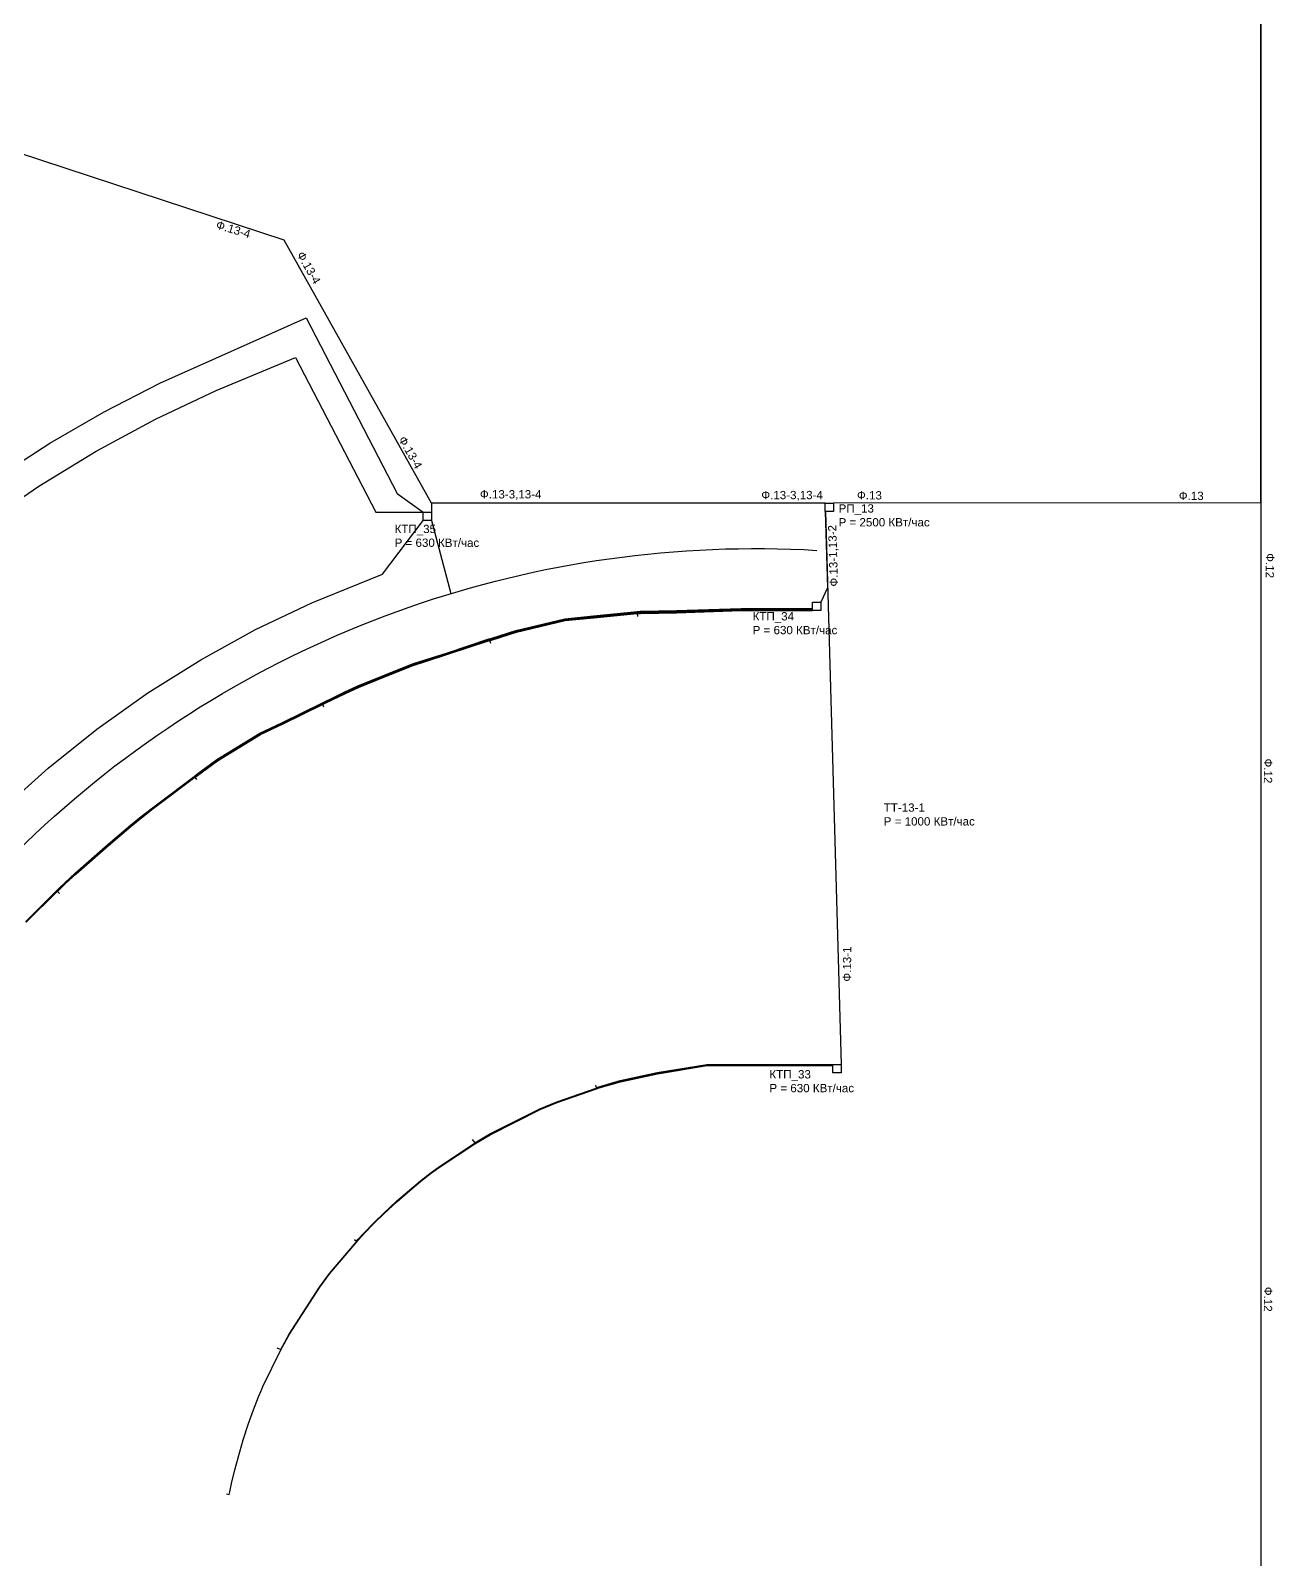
# Model space of a CAD drawing. Header units: millimetres. Extents: x 2242885 to 2245448, y 377596 to 382000.
# Drawn here: x 2243449 to 2243901, y 378283 to 378836 of the extents above; entities that cross this region are included whole.
import ezdxf

# ---------------------------------------------------------------- set-up
doc = ezdxf.new("R2010")
doc.units = ezdxf.units.MM
for name, color, linetype, lineweight in [('информация ТП', 250, 'Continuous', 25), ('КТП_10_0_4', 102, 'Continuous', 25), ('ЛЭП_0_4', 230, 'Continuous', 25), ('ЛЭП_10_каб', 201, 'Continuous', 25), ('наименование_фидера_10_кв', 201, 'Continuous', 25), ('РП_10_', 201, 'Continuous', 25), ('РТП_10_0_4', 80, 'Continuous', 25)]:
    doc.layers.add(name, color=color, linetype=linetype, lineweight=lineweight)
doc.styles.get("Standard").update_dxf_attribs({"font": 'arial.ttf'})

msp = doc.modelspace()

# ---------------------------------------------------------------- linework, layer by layer
at = {"layer": 'КТП_10_0_4'}
msp.add_lwpolyline([(2243593.79, 378662.17), (2243593.79, 378659.17), (2243590.79, 378659.17), (2243590.79, 378662.17)], close=True, dxfattribs=at)
at = {"layer": 'ЛЭП_0_4'}
for points in [[(2243436.61, 378674.83), (2243455.69, 378687.08), (2243475.32, 378698.43), (2243495.42, 378708.85), (2243548.41, 378732.5), (2243581.4, 378668.87), (2243590.79, 378662.17)], [(2243431.47, 378657.85), (2243451.61, 378671.54), (2243472.42, 378684.2), (2243493.85, 378695.78), (2243515.84, 378706.25), (2243544.57, 378718.19), (2243573.61, 378662.17), (2243590.79, 378662.17)], [(2243316.12, 378291.21), (2243318.04, 378313.31), (2243321.15, 378335.08), (2243325.61, 378357.24), (2243331.33, 378379.1), (2243338.29, 378400.6), (2243346.47, 378421.67), (2243355.85, 378442.26), (2243366.29, 378462.31), (2243379.19, 378483.63), (2243393.32, 378503.73), (2243407.31, 378521.49), (2243422.29, 378538.42), (2243438.22, 378554.46), (2243455.03, 378569.56), (2243472.68, 378583.68), (2243491.12, 378596.76), (2243510.26, 378608.77), (2243530.07, 378619.66), (2243550.45, 378629.4), (2243576.06, 378639.7), (2243590.79, 378659.17)], [(2243593.79, 378659.17), (2243600.84, 378632.72)], [(2243446.86, 378513.97), (2243458.09, 378525.17), (2243458.87, 378525.94), (2243461.03, 378528.06), (2243464.87, 378531.58), (2243476.66, 378541.92), (2243484.82, 378548.9), (2243488.73, 378552.03), (2243492.76, 378555.24), (2243495.19, 378557.05), (2243507.85, 378566.58), (2243508.74, 378567.24), (2243516.04, 378572.66), (2243531.71, 378582.15), (2243539.84, 378586.08), (2243554.07, 378593.06), (2243555.06, 378593.55), (2243557.83, 378594.87), (2243562.46, 378597.1), (2243567.08, 378599.33), (2243576.98, 378603.29), (2243586.92, 378607.26), (2243591.8, 378608.84), (2243599.52, 378611.33), (2243614.59, 378616.28), (2243615.64, 378616.62), (2243624.32, 378619.41), (2243642.08, 378623.61), (2243652.44, 378624.61), (2243668.21, 378626.24), (2243669.34, 378626.35), (2243682.42, 378626.6), (2243705.85, 378627.37), (2243731.73, 378627.37)], [(2243446.93, 378513.9), (2243458.16, 378525.1), (2243458.94, 378525.87), (2243461.1, 378527.99), (2243464.93, 378531.51), (2243476.73, 378541.84), (2243484.88, 378548.83), (2243488.8, 378551.95), (2243492.82, 378555.16), (2243495.25, 378556.97), (2243507.91, 378566.5), (2243508.8, 378567.16), (2243516.09, 378572.58), (2243531.76, 378582.06), (2243539.89, 378585.99), (2243554.12, 378592.97), (2243555.11, 378593.46), (2243557.87, 378594.78), (2243562.5, 378597.01), (2243567.12, 378599.23), (2243577.02, 378603.2), (2243586.96, 378607.17), (2243591.83, 378608.74), (2243599.56, 378611.24), (2243614.62, 378616.19), (2243615.67, 378616.52), (2243624.35, 378619.31), (2243642.09, 378623.51), (2243652.45, 378624.51), (2243668.22, 378626.14), (2243669.34, 378626.25), (2243682.42, 378626.5), (2243705.85, 378627.27), (2243731.73, 378627.27)], [(2243447, 378513.83), (2243458.23, 378525.03), (2243459.01, 378525.8), (2243461.17, 378527.92), (2243465, 378531.43), (2243476.79, 378541.77), (2243484.95, 378548.75), (2243488.86, 378551.87), (2243492.88, 378555.08), (2243495.31, 378556.89), (2243507.97, 378566.42), (2243508.86, 378567.08), (2243516.15, 378572.49), (2243531.8, 378581.97), (2243539.93, 378585.9), (2243554.16, 378592.88), (2243555.15, 378593.37), (2243557.92, 378594.69), (2243562.54, 378596.92), (2243567.16, 378599.14), (2243577.06, 378603.1), (2243586.99, 378607.08), (2243591.86, 378608.65), (2243599.59, 378611.14), (2243614.65, 378616.09), (2243615.7, 378616.43), (2243624.37, 378619.22), (2243642.11, 378623.41), (2243652.46, 378624.41), (2243668.23, 378626.04), (2243669.35, 378626.15), (2243682.42, 378626.4), (2243705.85, 378627.17), (2243731.73, 378627.17)], [(2243447.07, 378513.76), (2243458.3, 378524.95), (2243459.08, 378525.73), (2243461.24, 378527.85), (2243465.07, 378531.36), (2243476.86, 378541.69), (2243485.01, 378548.67), (2243488.92, 378551.79), (2243492.94, 378555), (2243495.37, 378556.81), (2243508.03, 378566.34), (2243508.92, 378567), (2243516.21, 378572.41), (2243531.85, 378581.88), (2243539.97, 378585.81), (2243554.21, 378592.79), (2243555.19, 378593.28), (2243557.96, 378594.6), (2243562.59, 378596.83), (2243567.2, 378599.05), (2243577.09, 378603.01), (2243587.03, 378606.98), (2243591.89, 378608.55), (2243599.62, 378611.05), (2243614.68, 378615.99), (2243615.73, 378616.33), (2243624.4, 378619.12), (2243642.12, 378623.31), (2243652.47, 378624.31), (2243668.24, 378625.94), (2243669.35, 378626.05), (2243682.43, 378626.3), (2243705.86, 378627.07), (2243731.73, 378627.07)], [(2243459.14, 378524.24), (2243458.44, 378524.95), (2243459.15, 378525.66), (2243461.3, 378527.77), (2243465.13, 378531.28), (2243476.92, 378541.61), (2243485.07, 378548.59), (2243488.98, 378551.72), (2243493, 378554.92), (2243495.43, 378556.73), (2243508.09, 378566.26), (2243508.98, 378566.92), (2243516.26, 378572.33), (2243531.9, 378581.79), (2243540.02, 378585.72), (2243554.25, 378592.7), (2243555.24, 378593.19), (2243558, 378594.51), (2243562.63, 378596.74), (2243567.24, 378598.96), (2243577.13, 378602.92), (2243587.06, 378606.89), (2243591.92, 378608.46), (2243599.65, 378610.95), (2243614.71, 378615.9), (2243615.76, 378616.24), (2243624.43, 378619.02), (2243642.14, 378623.22), (2243652.48, 378624.21), (2243668.25, 378625.84), (2243669.36, 378625.95), (2243682.43, 378626.2), (2243705.86, 378626.97), (2243731.73, 378626.97)], [(2243508.83, 378565.44), (2243508.23, 378566.24), (2243509.04, 378566.84), (2243516.32, 378572.24), (2243531.95, 378581.71), (2243540.06, 378585.63), (2243554.3, 378592.61), (2243555.28, 378593.1), (2243558.05, 378594.42), (2243562.68, 378596.65), (2243567.28, 378598.87), (2243577.17, 378602.82), (2243587.09, 378606.79), (2243591.96, 378608.36), (2243599.68, 378610.85), (2243614.74, 378615.8), (2243615.79, 378616.14), (2243624.45, 378618.93), (2243642.16, 378623.12), (2243652.49, 378624.11), (2243668.26, 378625.74), (2243669.37, 378625.85), (2243682.43, 378626.1), (2243705.86, 378626.87), (2243731.73, 378626.87)], [(2243554.86, 378591.67), (2243554.43, 378592.57), (2243555.32, 378593.01), (2243558.09, 378594.33), (2243562.72, 378596.56), (2243567.32, 378598.78), (2243577.2, 378602.73), (2243587.13, 378606.7), (2243591.99, 378608.27), (2243599.71, 378610.76), (2243614.77, 378615.71), (2243615.82, 378616.05), (2243624.48, 378618.83), (2243642.17, 378623.02), (2243652.5, 378624.02), (2243668.27, 378625.64), (2243669.37, 378625.75), (2243682.43, 378626), (2243705.86, 378626.77), (2243731.73, 378626.77)], [(2243615.21, 378614.69), (2243614.9, 378615.65), (2243615.85, 378615.95), (2243624.51, 378618.74), (2243642.19, 378622.92), (2243652.51, 378623.92), (2243668.28, 378625.54), (2243669.38, 378625.65), (2243682.44, 378625.9), (2243705.86, 378626.67), (2243731.73, 378626.67)], [(2243668.48, 378624.45), (2243668.39, 378625.45), (2243669.38, 378625.55), (2243682.44, 378625.8), (2243705.86, 378626.57), (2243731.73, 378626.57)], [(2243519.57, 378306.93), (2243520.55, 378306.73), (2243520.75, 378307.71), (2243521.37, 378310.65), (2243522.56, 378315.67), (2243525.62, 378326.52), (2243527.59, 378332.45), (2243529.38, 378337.36), (2243531.22, 378342.01), (2243532.39, 378344.78), (2243532.79, 378345.74), (2243539.31, 378359.06), (2243542.41, 378364.71), (2243553.35, 378381.73), (2243557, 378386.63), (2243566.71, 378398.13), (2243567.44, 378398.95), (2243569.47, 378401.16), (2243573.03, 378404.85), (2243576.66, 378408.42), (2243581.21, 378412.66), (2243585.91, 378416.74), (2243589.95, 378420.05), (2243593.84, 378423.08), (2243596.3, 378424.9), (2243609.52, 378433.66), (2243615.01, 378436.91), (2243633.13, 378446.01), (2243639.23, 378448.56), (2243653.47, 378453.48), (2243654.51, 378453.81), (2243662.15, 378456.07), (2243675.59, 378458.91), (2243693.51, 378461.94), (2243739.1, 378461.94)], [(2243537.83, 378359.81), (2243539.26, 378359.19), (2243542.32, 378364.76), (2243553.26, 378381.78), (2243556.92, 378386.7), (2243566.63, 378398.2), (2243567.37, 378399.02), (2243569.4, 378401.22), (2243572.96, 378404.92), (2243576.59, 378408.49), (2243581.15, 378412.73), (2243585.84, 378416.82), (2243589.88, 378420.13), (2243593.78, 378423.16), (2243596.24, 378424.98), (2243609.46, 378433.74), (2243614.96, 378437), (2243633.09, 378446.1), (2243639.19, 378448.66), (2243653.44, 378453.58), (2243654.48, 378453.9), (2243662.13, 378456.17), (2243675.57, 378459.01), (2243693.5, 378462.04), (2243739.1, 378462.04)], [(2243565.88, 378399.01), (2243566.62, 378398.34), (2243567.29, 378399.08), (2243569.32, 378401.29), (2243572.89, 378404.99), (2243576.52, 378408.56), (2243581.08, 378412.8), (2243585.78, 378416.89), (2243589.82, 378420.21), (2243593.72, 378423.24), (2243596.18, 378425.06), (2243609.41, 378433.83), (2243614.91, 378437.09), (2243633.05, 378446.2), (2243639.16, 378448.75), (2243653.41, 378453.67), (2243654.45, 378454), (2243662.1, 378456.27), (2243675.56, 378459.11), (2243693.5, 378462.14), (2243739.1, 378462.14)], [(2243608.52, 378435.23), (2243609.44, 378433.96), (2243614.86, 378437.18), (2243633.01, 378446.29), (2243639.12, 378448.84), (2243653.37, 378453.77), (2243654.42, 378454.1), (2243662.08, 378456.36), (2243675.54, 378459.21), (2243693.49, 378462.24), (2243739.1, 378462.24)], [(2243653.14, 378454.85), (2243653.44, 378453.89), (2243654.39, 378454.19), (2243662.02, 378456.49), (2243675.48, 378459.45), (2243693.48, 378462.34), (2243739.1, 378462.34)]]:
    msp.add_lwpolyline(points, dxfattribs=at)
msp.add_lwpolyline([(2243330.88, 378288.93, -0.415474), (2243733.23, 378648.36, -0.415474)], format="xyb", dxfattribs=at)
at = {"layer": 'ЛЭП_10_каб'}
for points in [[(2243643.01, 381159.79), (2243643.01, 381161.06), (2243682.59, 381161.06), (2243719.29, 380829.55, 0.151837), (2243765.35, 380732.63, -0.160792), (2243826.09, 380607.72), (2243884.19, 380115.15), (2243901.05, 379940.02), (2243893.98, 379114.69), (2243893.98, 378076.62), (2243826.51, 378076.62)], [(2243643.11, 381159.79), (2243643.11, 381160.96), (2243682.5, 381160.96), (2243719.19, 380829.53, 0.151841), (2243765.27, 380732.57, -0.160793), (2243825.99, 380607.71), (2243884.09, 380115.14), (2243900.95, 379940.02), (2243893.88, 379114.69), (2243893.88, 378665.57), (2243739.3, 378665.47)]]:
    msp.add_lwpolyline(points, format="xyb", dxfattribs=at)
for points in [[(2243736.3, 378665.47), (2243593.79, 378665.47), (2243540.52, 378760.64), (2243417.44, 378800.94), (2243375.63, 378808.61), (2243356.05, 378805.12)], [(2243736.3, 378665.37), (2243593.79, 378665.37), (2243593.79, 378662.17)], [(2243736.3, 378662.47), (2243737.09, 378634.83), (2243734.73, 378629.57)], [(2243736.4, 378662.47), (2243742.1, 378462.34)]]:
    msp.add_lwpolyline(points, dxfattribs=at)
at = {"layer": 'РП_10_'}
msp.add_lwpolyline([(2243736.3, 378665.47), (2243739.3, 378665.47), (2243739.3, 378662.47), (2243736.3, 378662.47)], close=True, dxfattribs=at)
at = {"layer": 'РТП_10_0_4'}
for points in [[(2243734.73, 378629.57), (2243734.73, 378626.57), (2243731.73, 378626.57), (2243731.73, 378629.57)], [(2243742.1, 378462.34), (2243742.1, 378459.34), (2243739.1, 378459.34), (2243739.1, 378462.34)]]:
    msp.add_lwpolyline(points, close=True, dxfattribs=at)

# ---------------------------------------------------------------- texts
at = {"layer": 'информация ТП', "char_height": 3, "attachment_point": 1}
for s, insert in [('РП_13\\PР = 2500 КВт/час', (2243741.12, 378665.02, 210)), ('КТП_35\\PР = 630 КВт/час', (2243580.43, 378657.61)), ('КТП_34\\PР = 630 КВт/час', (2243710.02, 378626)), ('ТТ-13-1\\PР = 1000 КВт/час', (2243757.46, 378556.79)), ('КТП_33\\PР = 630 КВт/час', (2243716.09, 378460.27))]:
    msp.add_mtext_dynamic_manual_height_columns(s, width=36.1201, gutter_width=12.5, heights=[0], dxfattribs=dict(at, insert=insert))
at = {"layer": 'наименование_фидера_10_кв', "char_height": 3, "attachment_point": 1}
for s, insert, rotation in [('Ф.13-4', (2243516.39, 378767.76), 343.2699), ('Ф.13-4', (2243547.52, 378756.89), 299.7947), ('Ф.13-4', (2243584.28, 378690.02), 299.7947), ('Ф.13-3,13-4', (2243611.31, 378670.14), 0.035), ('Ф.13-3,13-4', (2243713.16, 378669.86), 0.035), ('Ф.13', (2243747.79, 378669.8), 359.7399), ('Ф.13', (2243864.27, 378669.61), 359.7399), ('Ф.13-1,13-2', (2243737.94, 378635.2), 91.6801), ('Ф.12', (2243898.81, 378647.31), 269.3863), ('Ф.12', (2243898.13, 378573.02), 269.3863), ('Ф.13-1', (2243742.65, 378492.3), 89.7399), ('Ф.12', (2243898.13, 378381.86), 269.3863)]:
    msp.add_mtext_dynamic_manual_height_columns(s, width=36.1201, gutter_width=12.5, heights=[0], dxfattribs=dict(at, insert=insert, rotation=rotation))

doc.saveas('drawing.dxf')
